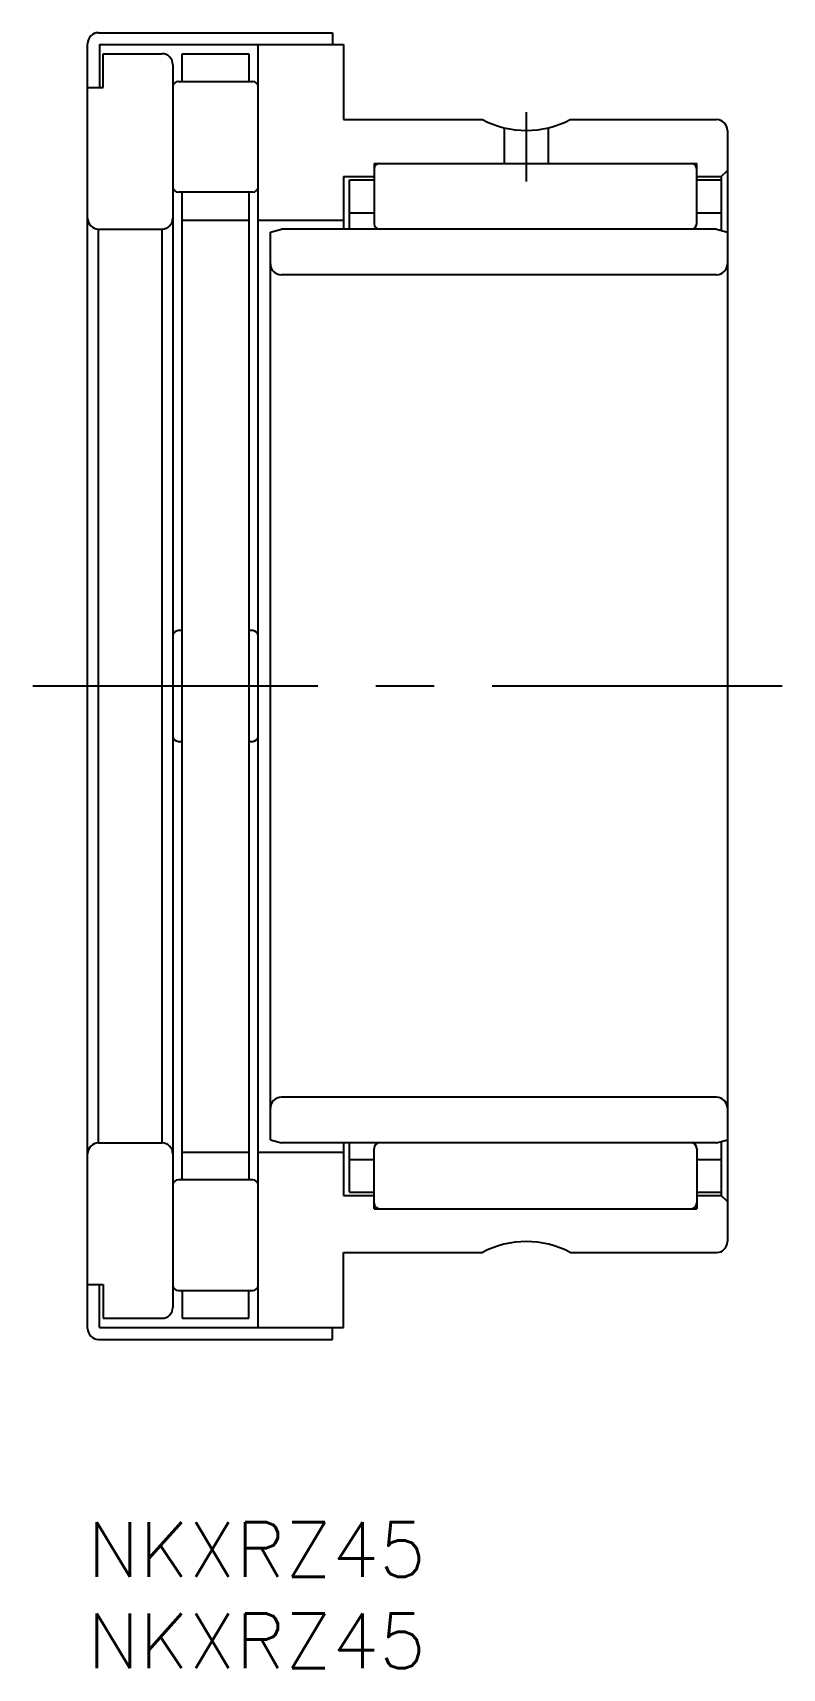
# Model space of a CAD drawing. Extents: x -3 to 38, y -8 to 81.5.
import ezdxf

# ---------------------------------------------------------------- set-up
doc = ezdxf.new("R2010")
doc.units = 0
doc.header["$LTSCALE"] = 0.5
doc.linetypes.add('CENTER', pattern=[50.8, 31.75, -6.35, 6.35, -6.35])
for name, color, linetype in [('MSM_CENTER', 1, 'CENTER'), ('MSM_CONTINUOUS', 7, 'CONTINUOUS'), ('MSM_PART_NUMBER', 7, 'CONTINUOUS')]:
    doc.layers.add(name, color=color, linetype=linetype)
doc.styles.get("Standard").update_dxf_attribs({"font": 'txt.shx', "height": 3, "bigfont": 'bigfont.shx'})

# ---------------------------------------------------------------- blocks, each defined once
blk = doc.blocks.new('*U2')
at = {"layer": 'MSM_PART_NUMBER'}
blk.add_text('NKXRZ45', height=3, dxfattribs=at).set_placement((0, -3))
blk = doc.blocks.new('*U3')
at = {"layer": 'MSM_PART_NUMBER'}
blk.add_text('NKXRZ45', height=3, dxfattribs=at).set_placement((0, -8))

msp = doc.modelspace()

# ---------------------------------------------------------------- linework, layer by layer
at = {"layer": 'MSM_CENTER'}
for p, q in [((24, 77.15), (24, 73.35)), ((38, 45.75), (-3, 45.75))]:
    msp.add_line(p, q, dxfattribs=at)
at = {"layer": 'MSM_CONTINUOUS'}
for p, q in [((0.6, 81.5), (13.4, 81.5)), ((13.4, 81.5), (13.4, 80.85)), ((0, 10.6), (0, 80.9)), ((0.65, 80.85), (14, 80.85)), ((0.65, 80.85), (0.65, 78.5)), ((9.334, 10.65), (9.334, 80.85)), ((14, 80.85), (14, 76.75)), ((0.85, 78.5), (0.85, 80.35)), ((0.85, 80.35), (4.066, 80.35)), ((4.666, 79.75), (4.666, 11.75)), ((5.18, 80.35), (8.82, 80.35)), ((5.18, 78.83), (5.18, 80.35)), ((8.82, 80.35), (8.82, 78.83)), ((4.966, 78.83), (9.033, 78.83)), ((0, 78.5), (0.85, 78.5)), ((14, 76.75), (21.6, 76.75)), ((22.8, 74.35), (22.8, 76.293)), ((25.2, 76.293), (25.2, 74.35)), ((26.4, 76.75), (34.4, 76.75)), ((35, 76.15), (35, 15.35)), ((15.68, 74.35), (15.68, 71.05)), ((15.68, 74.35), (33.32, 74.35)), ((33.32, 71.05), (33.32, 74.35)), ((14, 73.63), (15.68, 73.63)), ((14, 73.63), (14, 70.75)), ((14.336, 73.45), (15.68, 73.45)), ((14.336, 70.75), (14.336, 73.45)), ((33.32, 73.63), (34.664, 73.63)), ((33.32, 73.45), (34.664, 73.45)), ((34.664, 73.63), (35, 73.966)), ((34.664, 73.63), (34.664, 70.679)), ((9.033, 72.77), (4.966, 72.77)), ((5.18, 18.73), (5.18, 72.77)), ((8.82, 72.77), (8.82, 18.73)), ((14.336, 71.65), (15.68, 71.65)), ((33.32, 71.65), (34.664, 71.65)), ((0.6, 70.75), (4.066, 70.75)), ((0.6, 20.75), (0.6, 70.75)), ((4.066, 70.75), (4.066, 20.75)), ((5.18, 71.25), (8.82, 71.25)), ((9.334, 71.25), (14, 71.25)), ((10, 70.589), (10.6, 70.75)), ((34.4, 70.75), (10.6, 70.75)), ((33.02, 70.75), (15.98, 70.75)), ((34.4, 70.75), (35, 70.589)), ((10, 20.911), (10, 70.589)), ((34.4, 68.25), (10.6, 68.25)), ((5.18, 48.78), (4.966, 48.78)), ((9.033, 48.78), (8.82, 48.78)), ((4.966, 42.72), (5.18, 42.72)), ((8.82, 42.72), (9.033, 42.72)), ((34.4, 23.25), (10.6, 23.25)), ((0.6, 20.75), (4.066, 20.75)), ((10, 20.911), (10.6, 20.75)), ((34.4, 20.75), (10.6, 20.75)), ((14, 20.75), (14, 17.87)), ((14.336, 18.05), (14.336, 20.75)), ((33.02, 20.75), (15.98, 20.75)), ((34.4, 20.75), (35, 20.911)), ((34.664, 20.821), (34.664, 17.87)), ((5.18, 20.25), (8.82, 20.25)), ((9.334, 20.25), (14, 20.25)), ((14.336, 19.85), (15.68, 19.85)), ((15.68, 17.15), (15.68, 20.45)), ((33.32, 20.45), (33.32, 17.15)), ((33.32, 19.85), (34.664, 19.85)), ((9.033, 18.73), (4.966, 18.73)), ((14.336, 18.05), (15.68, 18.05)), ((33.32, 18.05), (34.664, 18.05)), ((14, 17.87), (15.68, 17.87)), ((15.68, 17.15), (33.32, 17.15)), ((33.32, 17.87), (34.664, 17.87)), ((34.664, 17.87), (35, 17.534)), ((14, 10.65), (14, 14.75)), ((14, 14.75), (21.6, 14.75)), ((26.4, 14.75), (34.4, 14.75)), ((0, 13), (0.85, 13)), ((0.65, 10.65), (0.65, 13)), ((0.85, 13), (0.85, 11.15)), ((4.966, 12.67), (9.033, 12.67)), ((5.18, 12.67), (5.18, 11.15)), ((8.82, 11.15), (8.82, 12.67)), ((0.85, 11.15), (4.066, 11.15)), ((5.18, 11.15), (8.82, 11.15)), ((0.6, 10), (13.4, 10)), ((0.65, 10.65), (14, 10.65)), ((13.4, 10), (13.4, 10.65))]:
    msp.add_line(p, q, dxfattribs=at)
for centre, radius, start, end in [((0.6, 80.9), 0.6, 90, 180), ((4.066, 79.75), 0.6, 0, 90), ((4.966, 78.53), 0.3, 90, 180), ((9.033, 78.53), 0.3, 0, 90), ((24, 81.25), 5.1, 241.92751, 298.07249), ((34.4, 76.15), 0.6, 0, 90), ((15.98, 74.05), 0.3, 90, 180), ((33.02, 74.05), 0.3, 0, 90), ((4.966, 73.07), 0.3, 180, 270), ((9.033, 73.07), 0.3, 270, 0), ((0.6, 71.35), 0.6, 180, 270), ((4.066, 71.35), 0.6, 270, 0), ((15.98, 71.05), 0.3, 180, 270), ((33.02, 71.05), 0.3, 270, 0), ((10.6, 68.85), 0.6, 180, 270), ((34.4, 68.85), 0.6, 270, 0), ((34.4, 68.85), 0.6, 270, 0), ((4.966, 48.48), 0.3, 90, 180), ((9.033, 48.48), 0.3, 0, 90), ((4.966, 43.02), 0.3, 180, 270), ((9.033, 43.02), 0.3, 270, 0), ((10.6, 22.65), 0.6, 90, 180), ((34.4, 22.65), 0.6, 0, 90), ((34.4, 22.65), 0.6, 0, 90), ((0.6, 20.15), 0.6, 90, 180), ((4.066, 20.15), 0.6, 0, 90), ((15.98, 20.45), 0.3, 90, 180), ((33.02, 20.45), 0.3, 0, 90), ((4.966, 18.43), 0.3, 90, 180), ((9.033, 18.43), 0.3, 0, 90), ((15.98, 17.45), 0.3, 180, 270), ((33.02, 17.45), 0.3, 270, 0), ((24, 10.25), 5.1, 61.92751, 118.07249), ((34.4, 15.35), 0.6, 270, 0), ((4.966, 12.97), 0.3, 180, 270), ((9.033, 12.97), 0.3, 270, 0), ((4.066, 11.75), 0.6, 270, 0), ((0.6, 10.6), 0.6, 180, 270)]:
    msp.add_arc(centre, radius, start, end, dxfattribs=at)

# ---------------------------------------------------------------- block references
for name in ['*U2', '*U3']:
    msp.add_blockref(name, (0, 0), dxfattribs=at)

doc.saveas('drawing.dxf')
